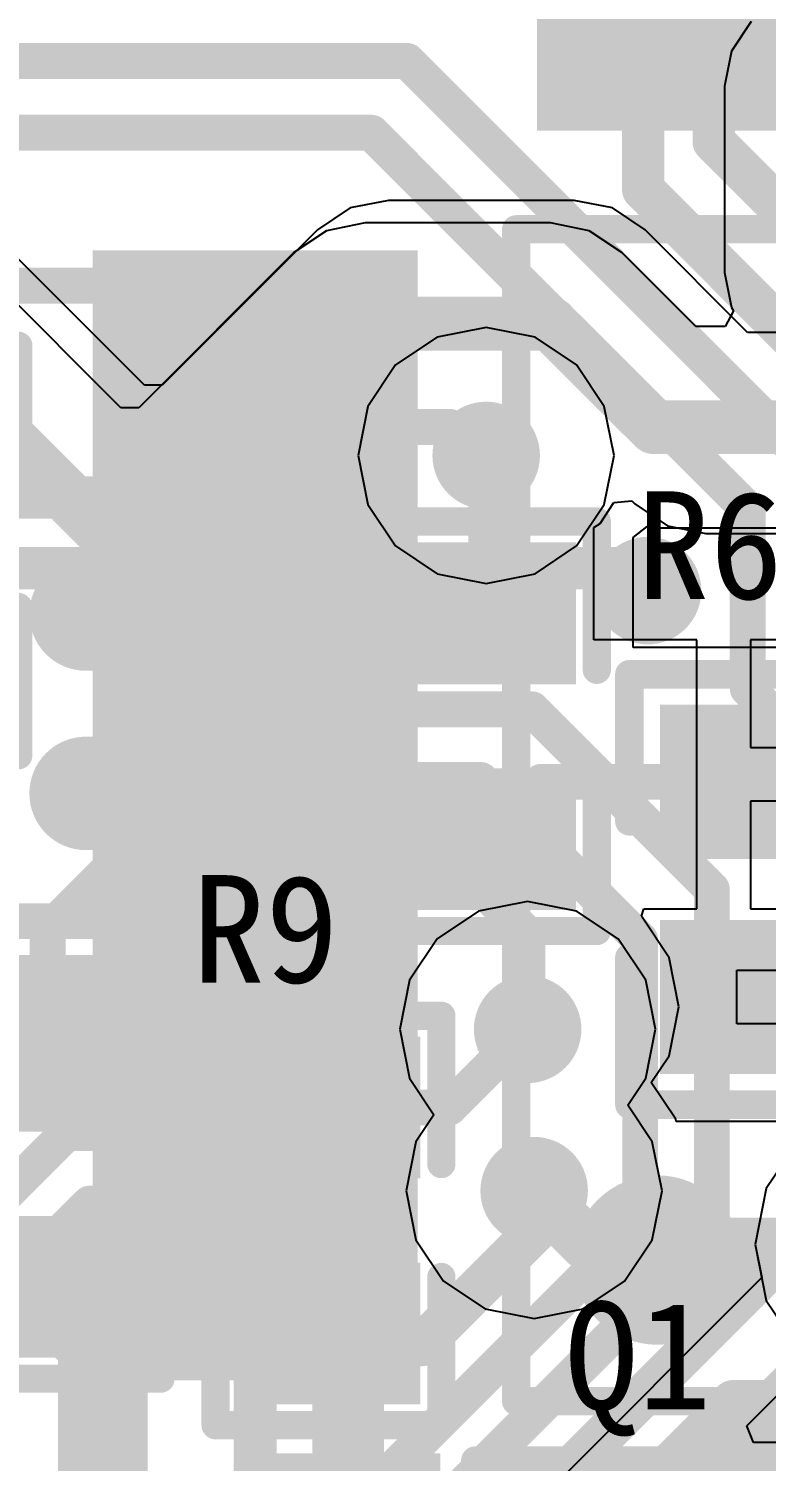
# Model space of a CAD drawing. Header units: millimetres. Extents: x 192 to 285.3, y 128.7 to 184.7.
# Drawn here: x 206.44 to 211.67, y 164.82 to 174.96 of the extents above; entities that cross this region are included whole.
import ezdxf

# ---------------------------------------------------------------- set-up
doc = ezdxf.new("R2010")
doc.units = ezdxf.units.MM
for name, color, linetype in [('BottomLayer', 5, 'Continuous'), ('BottomOverlay', 54, 'Continuous'), ('BottomPaste', 16, 'Continuous'), ('BottomSolder', 6, 'Continuous'), ('ConnectLayer', 7, 'Continuous'), ('MidLayer1', 16, 'Continuous'), ('MidLayer2', 76, 'Continuous'), ('MultiLayer', 9, 'Continuous'), ('TopLayer', 1, 'Continuous'), ('TopOverlay', 2, 'Continuous'), ('TopPaste', 8, 'Continuous'), ('TopSolder', 216, 'Continuous'), ('ViaHoleLayer', 16, 'Continuous')]:
    doc.layers.add(name, color=color, linetype=linetype)

# ---------------------------------------------------------------- blocks, each defined once
blk = doc.blocks.new('0603_4')
at = {"layer": 'TopLayer'}
for points in [[(-0.4, -0.55), (0.4, -0.55), (-0.4, 0.55), (0.4, 0.55)], [(1.2, -0.55), (2, -0.55), (1.2, 0.55), (2, 0.55)]]:
    blk.add_solid(points, dxfattribs=at)
at = {"layer": 'TopOverlay', "const_width": 0.2}
for points in [[(-0.65, 0.8), (0.4, 0.8)], [(-0.65, 0.8), (-0.65, -0.8)], [(1.2, 0.8), (2.25, 0.8)], [(2.25, 0.8), (2.25, -0.8)], [(-0.65, -0.8), (0.4, -0.8)], [(1.2, -0.8), (2.25, -0.8)]]:
    blk.add_lwpolyline(points, dxfattribs=at)
at = {"layer": 'TopOverlay', "const_width": 0.1}
for points in [[(-0.7, 0.8, 1), (-0.6, 0.8, 1)], [(-0.7, 0.8, 1), (-0.6, 0.8, 1)], [(0.35, 0.8, 1), (0.45, 0.8, 1)], [(1.15, 0.8, 1), (1.25, 0.8, 1)], [(2.2, 0.8, 1), (2.3, 0.8, 1)], [(2.2, 0.8, 1), (2.3, 0.8, 1)], [(-0.7, -0.8, 1), (-0.6, -0.8, 1)], [(-0.7, -0.8, 1), (-0.6, -0.8, 1)], [(0.35, -0.8, 1), (0.45, -0.8, 1)], [(1.15, -0.8, 1), (1.25, -0.8, 1)], [(2.2, -0.8, 1), (2.3, -0.8, 1)], [(2.2, -0.8, 1), (2.3, -0.8, 1)]]:
    blk.add_lwpolyline(points, format="xyb", close=True, dxfattribs=at)
at = {"layer": 'TopPaste'}
for points in [[(-0.4, -0.55), (0.4, -0.55), (-0.4, 0.55), (0.4, 0.55)], [(1.2, -0.55), (2, -0.55), (1.2, 0.55), (2, 0.55)]]:
    blk.add_solid(points, dxfattribs=at)
at = {"layer": 'TopSolder'}
for points in [[(-0.502, -0.652), (0.502, -0.652), (-0.502, 0.652), (0.502, 0.652)], [(1.098, -0.652), (2.102, -0.652), (1.098, 0.652), (2.102, 0.652)]]:
    blk.add_solid(points, dxfattribs=at)
blk = doc.blocks.new('0603_B_9')
at = {"layer": 'BottomLayer'}
for points in [[(-0.4, -0.55), (0.4, -0.55), (-0.4, 0.55), (0.4, 0.55)], [(1.2, -0.55), (2, -0.55), (1.2, 0.55), (2, 0.55)]]:
    blk.add_solid(points, dxfattribs=at)
at = {"layer": 'BottomOverlay', "const_width": 0.2}
for points in [[(-0.65, -0.8), (-0.65, 0.8)], [(0.4, 0.8), (-0.65, 0.8)], [(2.25, 0.8), (1.2, 0.8)], [(2.25, -0.8), (2.25, 0.8)], [(0.4, -0.8), (-0.65, -0.8)], [(2.25, -0.8), (1.2, -0.8)]]:
    blk.add_lwpolyline(points, dxfattribs=at)
at = {"layer": 'BottomOverlay', "const_width": 0.1}
for points in [[(-0.7, 0.8, 1), (-0.6, 0.8, 1)], [(-0.7, 0.8, 1), (-0.6, 0.8, 1)], [(0.35, 0.8, 1), (0.45, 0.8, 1)], [(1.15, 0.8, 1), (1.25, 0.8, 1)], [(2.2, 0.8, 1), (2.3, 0.8, 1)], [(2.2, 0.8, 1), (2.3, 0.8, 1)], [(-0.7, -0.8, 1), (-0.6, -0.8, 1)], [(-0.7, -0.8, 1), (-0.6, -0.8, 1)], [(0.35, -0.8, 1), (0.45, -0.8, 1)], [(1.15, -0.8, 1), (1.25, -0.8, 1)], [(2.2, -0.8, 1), (2.3, -0.8, 1)], [(2.2, -0.8, 1), (2.3, -0.8, 1)]]:
    blk.add_lwpolyline(points, format="xyb", close=True, dxfattribs=at)
at = {"layer": 'BottomPaste'}
for points in [[(-0.4, -0.55), (0.4, -0.55), (-0.4, 0.55), (0.4, 0.55)], [(1.2, -0.55), (2, -0.55), (1.2, 0.55), (2, 0.55)]]:
    blk.add_solid(points, dxfattribs=at)
at = {"layer": 'BottomSolder'}
for points in [[(-0.502, -0.652), (0.502, -0.652), (-0.502, 0.652), (0.502, 0.652)], [(1.098, -0.652), (2.102, -0.652), (1.098, 0.652), (2.102, 0.652)]]:
    blk.add_solid(points, dxfattribs=at)
blk = doc.blocks.new('0603_13')
at = {"layer": 'TopLayer'}
for points in [[(0.4445, 0.4445), (-0.4445, 0.4445), (0.4445, -0.4445), (-0.4445, -0.4445)], [(1.9685, 0.4445), (1.0795, 0.4445), (1.9685, -0.4445), (1.0795, -0.4445)]]:
    blk.add_solid(points, dxfattribs=at)
at = {"layer": 'TopOverlay', "const_width": 0.2032}
for points in [[(0.2794, 0.762), (-0.762, 0.762)], [(-0.762, -0.762), (-0.762, 0.762)], [(2.286, 0.762), (1.2446, 0.762)], [(2.286, -0.762), (2.286, 0.762)], [(0.2794, -0.762), (-0.762, -0.762)], [(2.286, -0.762), (1.2446, -0.762)]]:
    blk.add_lwpolyline(points, dxfattribs=at)
at = {"layer": 'TopOverlay', "const_width": 0.1016}
for points in [[(-0.8128, 0.762, 1), (-0.7112, 0.762, 1)], [(-0.8128, 0.762, 1), (-0.7112, 0.762, 1)], [(0.2286, 0.762, 1), (0.3302, 0.762, 1)], [(1.1938, 0.762, 1), (1.2954, 0.762, 1)], [(2.2352, 0.762, 1), (2.3368, 0.762, 1)], [(2.2352, 0.762, 1), (2.3368, 0.762, 1)], [(-0.8128, -0.762, 1), (-0.7112, -0.762, 1)], [(-0.8128, -0.762, 1), (-0.7112, -0.762, 1)], [(0.2286, -0.762, 1), (0.3302, -0.762, 1)], [(1.1938, -0.762, 1), (1.2954, -0.762, 1)], [(2.2352, -0.762, 1), (2.3368, -0.762, 1)], [(2.2352, -0.762, 1), (2.3368, -0.762, 1)]]:
    blk.add_lwpolyline(points, format="xyb", close=True, dxfattribs=at)
at = {"layer": 'TopPaste'}
for points in [[(0.4445, 0.4445), (-0.4445, 0.4445), (0.4445, -0.4445), (-0.4445, -0.4445)], [(1.9685, 0.4445), (1.0795, 0.4445), (1.9685, -0.4445), (1.0795, -0.4445)]]:
    blk.add_solid(points, dxfattribs=at)
at = {"layer": 'TopSolder'}
for points in [[(0.5461, 0.5461), (-0.5461, 0.5461), (0.5461, -0.5461), (-0.5461, -0.5461)], [(2.0701, 0.5461), (0.9779, 0.5461), (2.0701, -0.5461), (0.9779, -0.5461)]]:
    blk.add_solid(points, dxfattribs=at)
blk = doc.blocks.new('___281_37')
at = {"layer": 'TopLayer', "const_width": 0.6}
for points in [[(-2.602, 0.635), (-4.002, 0.635)], [(4.002, 0.635), (2.602, 0.635)], [(-2.602, -0.635), (-4.002, -0.635)], [(4.002, -0.635), (2.602, -0.635)]]:
    blk.add_lwpolyline(points, dxfattribs=at)
at = {"layer": 'TopLayer', "const_width": 0.3}
for points in [[(-4.152, 0.635, 1), (-3.852, 0.635, 1)], [(-2.752, 0.635, 1), (-2.452, 0.635, 1)], [(2.452, 0.635, 1), (2.752, 0.635, 1)], [(3.852, 0.635, 1), (4.152, 0.635, 1)], [(-4.152, -0.635, 1), (-3.852, -0.635, 1)], [(-2.752, -0.635, 1), (-2.452, -0.635, 1)], [(2.452, -0.635, 1), (2.752, -0.635, 1)], [(3.852, -0.635, 1), (4.152, -0.635, 1)]]:
    blk.add_lwpolyline(points, format="xyb", close=True, dxfattribs=at)
at = {"layer": 'TopOverlay', "const_width": 0.2}
for points in [[(-2, -1.424), (-2, 1.426)], [(-2, 1.426), (-0.388, 1.426)], [(0.388, 1.426), (2, 1.426)], [(2, -1.424), (2, 1.426)], [(-2, -1.424), (2, -1.424)]]:
    blk.add_lwpolyline(points, dxfattribs=at)
at = {"layer": 'TopOverlay', "const_width": 0.1}
for points in [[(-2.05, 1.426, 1), (-1.95, 1.426, 1)], [(-2.05, 1.426, 1), (-1.95, 1.426, 1)], [(-0.438, 1.427, 1), (-0.338, 1.427, 1)], [(-0.438, 1.426, 1), (-0.338, 1.426, 1)], [(0.338, 1.426, 1), (0.438, 1.426, 1)], [(0.338, 1.426, 1), (0.438, 1.426, 1)], [(1.95, 1.426, 1), (2.05, 1.426, 1)], [(1.95, 1.426, 1), (2.05, 1.426, 1)], [(-2.05, -1.424, 1), (-1.95, -1.424, 1)], [(-2.05, -1.424, 1), (-1.95, -1.424, 1)], [(1.95, -1.424, 1), (2.05, -1.424, 1)], [(1.95, -1.424, 1), (2.05, -1.424, 1)]]:
    blk.add_lwpolyline(points, format="xyb", close=True, dxfattribs=at)
at = {"layer": 'TopOverlay', "const_width": 0.2}
blk.add_lwpolyline([(0.388, 1.426, -1.010219), (-0.388, 1.427)], format="xyb", dxfattribs=at)
at = {"layer": 'TopPaste', "const_width": 0.6}
for points in [[(-2.602, 0.635), (-4.002, 0.635)], [(4.002, 0.635), (2.602, 0.635)], [(-2.602, -0.635), (-4.002, -0.635)], [(4.002, -0.635), (2.602, -0.635)]]:
    blk.add_lwpolyline(points, dxfattribs=at)
at = {"layer": 'TopPaste', "const_width": 0.3}
for points in [[(-4.152, 0.635, 1), (-3.852, 0.635, 1)], [(-2.752, 0.635, 1), (-2.452, 0.635, 1)], [(2.452, 0.635, 1), (2.752, 0.635, 1)], [(3.852, 0.635, 1), (4.152, 0.635, 1)], [(-4.152, -0.635, 1), (-3.852, -0.635, 1)], [(-2.752, -0.635, 1), (-2.452, -0.635, 1)], [(2.452, -0.635, 1), (2.752, -0.635, 1)], [(3.852, -0.635, 1), (4.152, -0.635, 1)]]:
    blk.add_lwpolyline(points, format="xyb", close=True, dxfattribs=at)
at = {"layer": 'TopSolder', "const_width": 0.803}
for points in [[(-2.602, 0.635), (-4.002, 0.635)], [(4.002, 0.635), (2.602, 0.635)], [(-2.602, -0.635), (-4.002, -0.635)], [(4.002, -0.635), (2.602, -0.635)]]:
    blk.add_lwpolyline(points, dxfattribs=at)
at = {"layer": 'TopSolder', "const_width": 0.402}
for points in [[(-4.203, 0.635, 1), (-3.801, 0.635, 1)], [(-2.803, 0.635, 1), (-2.401, 0.635, 1)], [(2.401, 0.635, 1), (2.803, 0.635, 1)], [(3.801, 0.635, 1), (4.203, 0.635, 1)], [(-4.203, -0.635, 1), (-3.801, -0.635, 1)], [(-2.803, -0.635, 1), (-2.401, -0.635, 1)], [(2.401, -0.635, 1), (2.803, -0.635, 1)], [(3.801, -0.635, 1), (4.203, -0.635, 1)]]:
    blk.add_lwpolyline(points, format="xyb", close=True, dxfattribs=at)
blk = doc.blocks.new('0603_50')
at = {"layer": 'TopLayer'}
for points in [[(-1.2, -0.55), (-0.4, -0.55), (-1.2, 0.55), (-0.4, 0.55)], [(0.4, -0.55), (1.2, -0.55), (0.4, 0.55), (1.2, 0.55)]]:
    blk.add_solid(points, dxfattribs=at)
at = {"layer": 'TopOverlay', "const_width": 0.2}
for points in [[(-1.45, -0.8), (-1.45, 0.8)], [(-0.4, 0.8), (-1.45, 0.8)], [(1.45, 0.8), (0.4, 0.8)], [(1.45, -0.8), (1.45, 0.8)], [(-0.4, -0.8), (-1.45, -0.8)], [(1.45, -0.8), (0.4, -0.8)]]:
    blk.add_lwpolyline(points, dxfattribs=at)
at = {"layer": 'TopOverlay', "const_width": 0.1}
for points in [[(-1.5, 0.8, 1), (-1.4, 0.8, 1)], [(-1.5, 0.8, 1), (-1.4, 0.8, 1)], [(-0.45, 0.8, 1), (-0.35, 0.8, 1)], [(0.35, 0.8, 1), (0.45, 0.8, 1)], [(1.4, 0.8, 1), (1.5, 0.8, 1)], [(1.4, 0.8, 1), (1.5, 0.8, 1)], [(-1.5, -0.8, 1), (-1.4, -0.8, 1)], [(-1.5, -0.8, 1), (-1.4, -0.8, 1)], [(-0.45, -0.8, 1), (-0.35, -0.8, 1)], [(0.35, -0.8, 1), (0.45, -0.8, 1)], [(1.4, -0.8, 1), (1.5, -0.8, 1)], [(1.4, -0.8, 1), (1.5, -0.8, 1)]]:
    blk.add_lwpolyline(points, format="xyb", close=True, dxfattribs=at)
at = {"layer": 'TopPaste'}
for points in [[(-1.2, -0.55), (-0.4, -0.55), (-1.2, 0.55), (-0.4, 0.55)], [(0.4, -0.55), (1.2, -0.55), (0.4, 0.55), (1.2, 0.55)]]:
    blk.add_solid(points, dxfattribs=at)
at = {"layer": 'TopSolder'}
for points in [[(-1.302, -0.652), (-0.298, -0.652), (-1.302, 0.652), (-0.298, 0.652)], [(0.298, -0.652), (1.302, -0.652), (0.298, 0.652), (1.302, 0.652)]]:
    blk.add_solid(points, dxfattribs=at)
blk = doc.blocks.new('SOT23_3_57')
at = {"layer": 'TopLayer'}
for points in [[(-0.5, 0.5), (0.5, 0.5), (-0.5, 1.6), (0.5, 1.6)], [(-1.45, -1.6), (-0.45, -1.6), (-1.45, -0.5), (-0.45, -0.5)], [(0.45, -1.6), (1.45, -1.6), (0.45, -0.5), (1.45, -0.5)]]:
    blk.add_solid(points, dxfattribs=at)
at = {"layer": 'TopOverlay', "const_width": 0.2}
for points in [[(-0.8, 1.5), (-1.5, 1.5)], [(-1.5, -0.15), (-1.5, 1.5)], [(1.5, 1.5), (0.8, 1.5)], [(1.5, -0.15), (1.5, 1.5)], [(0.23, -1.5), (-0.23, -1.5)]]:
    blk.add_lwpolyline(points, dxfattribs=at)
at = {"layer": 'TopOverlay', "const_width": 0.1}
for points in [[(-1.55, 1.5, 1), (-1.45, 1.5, 1)], [(-1.55, 1.5, 1), (-1.45, 1.5, 1)], [(-0.85, 1.5, 1), (-0.75, 1.5, 1)], [(0.75, 1.5, 1), (0.85, 1.5, 1)], [(1.45, 1.5, 1), (1.55, 1.5, 1)], [(1.45, 1.5, 1), (1.55, 1.5, 1)], [(-1.55, -0.15, 1), (-1.45, -0.15, 1)], [(1.45, -0.15, 1), (1.55, -0.15, 1)], [(-0.28, -1.5, 1), (-0.18, -1.5, 1)], [(0.18, -1.5, 1), (0.28, -1.5, 1)]]:
    blk.add_lwpolyline(points, format="xyb", close=True, dxfattribs=at)
at = {"layer": 'TopPaste'}
for points in [[(-0.5, 0.5), (0.5, 0.5), (-0.5, 1.6), (0.5, 1.6)], [(-1.45, -1.6), (-0.45, -1.6), (-1.45, -0.5), (-0.45, -0.5)], [(0.45, -1.6), (1.45, -1.6), (0.45, -0.5), (1.45, -0.5)]]:
    blk.add_solid(points, dxfattribs=at)
at = {"layer": 'TopSolder'}
for points in [[(-0.602, 0.398), (0.602, 0.398), (-0.602, 1.702), (0.602, 1.702)], [(-1.552, -1.702), (-0.348, -1.702), (-1.552, -0.398), (-0.348, -0.398)], [(0.348, -1.702), (1.552, -1.702), (0.348, -0.398), (1.552, -0.398)]]:
    blk.add_solid(points, dxfattribs=at)
blk = doc.blocks.new('0603_109')
at = {"layer": 'TopLayer'}
for points in [[(-1.2, -0.55), (-0.4, -0.55), (-1.2, 0.55), (-0.4, 0.55)], [(0.4, -0.55), (1.2, -0.55), (0.4, 0.55), (1.2, 0.55)]]:
    blk.add_solid(points, dxfattribs=at)
at = {"layer": 'TopOverlay', "const_width": 0.2}
for points in [[(-0.4, 0.8), (-1.45, 0.8)], [(-1.45, -0.8), (-1.45, 0.8)], [(1.45, 0.8), (0.4, 0.8)], [(1.45, -0.8), (1.45, 0.8)], [(-0.4, -0.8), (-1.45, -0.8)], [(1.45, -0.8), (0.4, -0.8)]]:
    blk.add_lwpolyline(points, dxfattribs=at)
at = {"layer": 'TopOverlay', "const_width": 0.1}
for points in [[(-1.5, 0.8, 1), (-1.4, 0.8, 1)], [(-1.5, 0.8, 1), (-1.4, 0.8, 1)], [(-0.45, 0.8, 1), (-0.35, 0.8, 1)], [(0.35, 0.8, 1), (0.45, 0.8, 1)], [(1.4, 0.8, 1), (1.5, 0.8, 1)], [(1.4, 0.8, 1), (1.5, 0.8, 1)], [(-1.5, -0.8, 1), (-1.4, -0.8, 1)], [(-1.5, -0.8, 1), (-1.4, -0.8, 1)], [(-0.45, -0.8, 1), (-0.35, -0.8, 1)], [(0.35, -0.8, 1), (0.45, -0.8, 1)], [(1.4, -0.8, 1), (1.5, -0.8, 1)], [(1.4, -0.8, 1), (1.5, -0.8, 1)]]:
    blk.add_lwpolyline(points, format="xyb", close=True, dxfattribs=at)
at = {"layer": 'TopPaste'}
for points in [[(-1.2, -0.55), (-0.4, -0.55), (-1.2, 0.55), (-0.4, 0.55)], [(0.4, -0.55), (1.2, -0.55), (0.4, 0.55), (1.2, 0.55)]]:
    blk.add_solid(points, dxfattribs=at)
at = {"layer": 'TopSolder'}
for points in [[(-1.302, -0.652), (-0.298, -0.652), (-1.302, 0.652), (-0.298, 0.652)], [(0.298, -0.652), (1.302, -0.652), (0.298, 0.652), (1.302, 0.652)]]:
    blk.add_solid(points, dxfattribs=at)
blk = doc.blocks.new('TQFP_64_B_120')
at = {"layer": 'BottomLayer'}
for points in [[(-3.9, 4.95), (-3.6, 4.95), (-3.9, 7.05), (-3.6, 7.05)], [(-3.4, 4.95), (-3.1, 4.95), (-3.4, 7.05), (-3.1, 7.05)], [(-2.9, 4.95), (-2.6, 4.95), (-2.9, 7.05), (-2.6, 7.05)], [(-2.4, 4.95), (-2.1, 4.95), (-2.4, 7.05), (-2.1, 7.05)], [(-7.05, 3.9), (-7.05, 3.6), (-4.95, 3.9), (-4.95, 3.6)], [(-7.05, 3.4), (-7.05, 3.1), (-4.95, 3.4), (-4.95, 3.1)], [(-7.05, 2.9), (-7.05, 2.6), (-4.95, 2.9), (-4.95, 2.6)], [(-7.05, 2.4), (-7.05, 2.1), (-4.95, 2.4), (-4.95, 2.1)], [(-7.05, 1.9), (-7.05, 1.6), (-4.95, 1.9), (-4.95, 1.6)], [(-7.05, 1.4), (-7.05, 1.1), (-4.95, 1.4), (-4.95, 1.1)], [(-7.05, 0.9), (-7.05, 0.6), (-4.95, 0.9), (-4.95, 0.6)], [(-7.05, 0.4), (-7.05, 0.1), (-4.95, 0.4), (-4.95, 0.1)], [(-7.05, -0.1), (-7.05, -0.4), (-4.95, -0.1), (-4.95, -0.4)], [(-7.05, -0.6), (-7.05, -0.9), (-4.95, -0.6), (-4.95, -0.9)], [(-7.05, -1.1), (-7.05, -1.4), (-4.95, -1.1), (-4.95, -1.4)], [(-7.05, -1.6), (-7.05, -1.9), (-4.95, -1.6), (-4.95, -1.9)], [(-7.05, -2.1), (-7.05, -2.4), (-4.95, -2.1), (-4.95, -2.4)], [(-7.05, -2.6), (-7.05, -2.9), (-4.95, -2.6), (-4.95, -2.9)], [(-7.05, -3.1), (-7.05, -3.4), (-4.95, -3.1), (-4.95, -3.4)], [(-7.05, -3.6), (-7.05, -3.9), (-4.95, -3.6), (-4.95, -3.9)]]:
    blk.add_solid(points, dxfattribs=at)
at = {"layer": 'BottomOverlay', "const_width": 0.2}
for points in [[(-4.15, -4.15), (-4.15, 4.15)], [(-4.15, 4.15), (4.15, 4.15)], [(-4.15, -4.15), (4.15, -4.15)]]:
    blk.add_lwpolyline(points, dxfattribs=at)
at = {"layer": 'BottomOverlay'}
for points, const_width in [([(-4.2, 4.15, 1), (-4.1, 4.15, 1)], 0.1), ([(-4.2, 4.15, 1), (-4.1, 4.15, 1)], 0.1), ([(-2.85, -3.15, 1), (-3.45, -3.15, 1)], 0.6), ([(-3.6, -3.15, 1), (-3.3, -3.15, 1)], 0.3), ([(-3, -3.15, 1), (-2.7, -3.15, 1)], 0.3), ([(-4.2, -4.15, 1), (-4.1, -4.15, 1)], 0.1), ([(-4.2, -4.15, 1), (-4.1, -4.15, 1)], 0.1)]:
    blk.add_lwpolyline(points, format="xyb", close=True, dxfattribs=dict(at, const_width=const_width))
at = {"layer": 'BottomPaste'}
for points in [[(-3.9, 4.95), (-3.6, 4.95), (-3.9, 7.05), (-3.6, 7.05)], [(-3.4, 4.95), (-3.1, 4.95), (-3.4, 7.05), (-3.1, 7.05)], [(-2.9, 4.95), (-2.6, 4.95), (-2.9, 7.05), (-2.6, 7.05)], [(-2.4, 4.95), (-2.1, 4.95), (-2.4, 7.05), (-2.1, 7.05)], [(-7.05, 3.9), (-7.05, 3.6), (-4.95, 3.9), (-4.95, 3.6)], [(-7.05, 3.4), (-7.05, 3.1), (-4.95, 3.4), (-4.95, 3.1)], [(-7.05, 2.9), (-7.05, 2.6), (-4.95, 2.9), (-4.95, 2.6)], [(-7.05, 2.4), (-7.05, 2.1), (-4.95, 2.4), (-4.95, 2.1)], [(-7.05, 1.9), (-7.05, 1.6), (-4.95, 1.9), (-4.95, 1.6)], [(-7.05, 1.4), (-7.05, 1.1), (-4.95, 1.4), (-4.95, 1.1)], [(-7.05, 0.9), (-7.05, 0.6), (-4.95, 0.9), (-4.95, 0.6)], [(-7.05, 0.4), (-7.05, 0.1), (-4.95, 0.4), (-4.95, 0.1)], [(-7.05, -0.1), (-7.05, -0.4), (-4.95, -0.1), (-4.95, -0.4)], [(-7.05, -0.6), (-7.05, -0.9), (-4.95, -0.6), (-4.95, -0.9)], [(-7.05, -1.1), (-7.05, -1.4), (-4.95, -1.1), (-4.95, -1.4)], [(-7.05, -1.6), (-7.05, -1.9), (-4.95, -1.6), (-4.95, -1.9)], [(-7.05, -2.1), (-7.05, -2.4), (-4.95, -2.1), (-4.95, -2.4)], [(-7.05, -2.6), (-7.05, -2.9), (-4.95, -2.6), (-4.95, -2.9)], [(-7.05, -3.1), (-7.05, -3.4), (-4.95, -3.1), (-4.95, -3.4)], [(-7.05, -3.6), (-7.05, -3.9), (-4.95, -3.6), (-4.95, -3.9)]]:
    blk.add_solid(points, dxfattribs=at)
at = {"layer": 'BottomSolder'}
for points in [[(-4.002, 4.848), (-3.498, 4.848), (-4.002, 7.152), (-3.498, 7.152)], [(-3.502, 4.848), (-2.998, 4.848), (-3.502, 7.152), (-2.998, 7.152)], [(-3.002, 4.848), (-2.498, 4.848), (-3.002, 7.152), (-2.498, 7.152)], [(-2.502, 4.848), (-1.998, 4.848), (-2.502, 7.152), (-1.998, 7.152)], [(-7.152, 4.002), (-7.152, 3.498), (-4.848, 4.002), (-4.848, 3.498)], [(-7.152, 3.502), (-7.152, 2.998), (-4.848, 3.502), (-4.848, 2.998)], [(-7.152, 3.002), (-7.152, 2.498), (-4.848, 3.002), (-4.848, 2.498)], [(-7.152, 2.502), (-7.152, 1.998), (-4.848, 2.502), (-4.848, 1.998)], [(-7.152, 2.002), (-7.152, 1.498), (-4.848, 2.002), (-4.848, 1.498)], [(-7.152, 1.502), (-7.152, 0.998), (-4.848, 1.502), (-4.848, 0.998)], [(-7.152, 1.002), (-7.152, 0.498), (-4.848, 1.002), (-4.848, 0.498)], [(-7.152, 0.502), (-7.152, -0.002), (-4.848, 0.502), (-4.848, -0.002)], [(-7.152, 0.002), (-7.152, -0.502), (-4.848, 0.002), (-4.848, -0.502)], [(-7.152, -0.498), (-7.152, -1.002), (-4.848, -0.498), (-4.848, -1.002)], [(-7.152, -0.998), (-7.152, -1.502), (-4.848, -0.998), (-4.848, -1.502)], [(-7.152, -1.498), (-7.152, -2.002), (-4.848, -1.498), (-4.848, -2.002)], [(-7.152, -1.998), (-7.152, -2.502), (-4.848, -1.998), (-4.848, -2.502)], [(-7.152, -2.498), (-7.152, -3.002), (-4.848, -2.498), (-4.848, -3.002)], [(-7.152, -2.998), (-7.152, -3.502), (-4.848, -2.998), (-4.848, -3.502)], [(-7.152, -3.498), (-7.152, -4.002), (-4.848, -3.498), (-4.848, -4.002)]]:
    blk.add_solid(points, dxfattribs=at)

msp = doc.modelspace()

# ---------------------------------------------------------------- linework, layer by layer
at = {"layer": 'BottomLayer'}
for p, q in [((211.527, 165.068), (212.004, 165.545)), ((211.576, 164.951), (211.527, 165.068)), ((215.792, 164.951), (211.576, 164.951))]:
    msp.add_line(p, q, dxfattribs=at)
for points, const_width in [([(210.793, 173.825), (210.793, 175.393)], 0.3), ([(211.293, 174.165), (211.293, 175.393)], 0.3), ([(204.295, 174.735), (209.121, 174.735)], 0.254), ([(209.121, 174.735), (212.169, 171.687)], 0.254), ([(203.533, 174.227), (208.867, 174.227)], 0.254), ([(208.867, 174.227), (211.534, 171.56)], 0.254), ([(211.293, 174.165), (213.517, 171.941)], 0.3), ([(210.793, 173.825), (212.169, 172.449)], 0.3), ([(205.837, 173.143), (208.043, 173.143)], 0.254), ([(208.043, 172.143), (209.427, 172.143)], 0.254), ([(209.427, 172.143), (209.629, 171.941)], 0.254), ([(209.629, 171.941), (209.68, 171.941)], 0.254), ([(205.99, 171.643), (208.043, 171.643)], 0.3), ([(211.534, 170.29), (211.534, 171.56)], 0.254), ([(206.24, 171.143), (208.043, 171.143)], 0.3), ([(208.043, 171.143), (210.665, 171.143)], 0.3), ([(210.665, 171.143), (210.824, 170.984)], 0.3), ([(211.534, 170.29), (216.638, 165.187)], 0.254), ([(208.043, 170.143), (210.005, 170.143)], 0.254), ([(210.005, 170.143), (211.28, 168.868)], 0.254), ([(208.043, 169.643), (209.641, 169.643)], 0.254), ([(209.641, 169.643), (210.772, 168.512)], 0.254), ([(208.043, 169.143), (209.379, 169.143)], 0.254), ([(209.379, 169.143), (209.974, 168.548)], 0.254), ([(211.28, 166.414), (211.28, 168.868)], 0.254), ([(206.042, 168.643), (208.043, 168.643)], 0.254), ([(209.974, 167.877), (209.974, 168.548)], 0.254), ([(210.772, 166.516), (210.772, 168.512)], 0.254), ([(205.704, 168.143), (208.043, 168.143)], 0.254), ([(204.948, 167.643), (208.043, 167.643)], 0.254), ([(205.256, 165.691), (206.708, 167.143)], 0.254), ([(206.708, 167.143), (208.043, 167.143)], 0.254), ([(204.041, 163.813), (206.871, 166.643)], 0.254), ([(206.871, 166.643), (208.043, 166.643)], 0.254), ([(208.856, 164.6), (210.772, 166.516)], 0.254), ([(209.224, 165.643), (210.02, 166.439)], 0.305), ([(209.398, 164.532), (211.28, 166.414)], 0.254), ([(210.293, 164.783), (211.863, 166.353)], 0.3), ([(208.043, 163.553), (208.043, 165.643)], 0.305), ([(208.043, 165.643), (209.224, 165.643)], 0.305), ([(210.793, 164.608), (211.429, 165.243)], 0.3), ([(211.429, 165.243), (213.472, 165.243)], 0.3), ([(210.293, 163.393), (210.293, 164.783)], 0.3)]:
    msp.add_lwpolyline(points, dxfattribs=dict(at, const_width=const_width))
for points, const_width in [([(209.058, 174.735, 1), (209.185, 174.735, 1)], 0.127), ([(209.058, 174.735, 1), (209.185, 174.735, 1)], 0.127), ([(208.804, 174.227, 1), (208.931, 174.227, 1)], 0.127), ([(208.804, 174.227, 1), (208.931, 174.227, 1)], 0.127), ([(211.218, 174.165, 1), (211.368, 174.165, 1)], 0.15), ([(211.218, 174.165, 1), (211.368, 174.165, 1)], 0.15), ([(210.718, 173.825, 1), (210.868, 173.825, 1)], 0.15), ([(210.718, 173.825, 1), (210.868, 173.825, 1)], 0.15), ([(207.98, 173.143, 1), (208.107, 173.143, 1)], 0.127), ([(209.49, 171.941, 1), (209.871, 171.941, 1)], 0.381), ([(207.98, 172.143, 1), (208.107, 172.143, 1)], 0.127), ([(209.364, 172.143, 1), (209.491, 172.143, 1)], 0.127), ([(209.364, 172.143, 1), (209.491, 172.143, 1)], 0.127), ([(209.566, 171.941, 1), (209.693, 171.941, 1)], 0.127), ([(209.566, 171.941, 1), (209.693, 171.941, 1)], 0.127), ([(209.617, 171.941, 1), (209.744, 171.941, 1)], 0.127), ([(207.968, 171.643, 1), (208.118, 171.643, 1)], 0.15), ([(211.471, 171.56, 1), (211.598, 171.56, 1)], 0.127), ([(211.471, 171.56, 1), (211.598, 171.56, 1)], 0.127), ([(207.968, 171.143, 1), (208.118, 171.143, 1)], 0.15), ([(207.968, 171.143, 1), (208.118, 171.143, 1)], 0.15), ([(210.634, 170.984, 1), (211.015, 170.984, 1)], 0.381), ([(210.59, 171.143, 1), (210.74, 171.143, 1)], 0.15), ([(210.59, 171.143, 1), (210.74, 171.143, 1)], 0.15), ([(210.749, 170.984, 1), (210.899, 170.984, 1)], 0.15), ([(211.471, 170.29, 1), (211.598, 170.29, 1)], 0.127), ([(211.471, 170.29, 1), (211.598, 170.29, 1)], 0.127), ([(207.98, 170.143, 1), (208.107, 170.143, 1)], 0.127), ([(209.942, 170.143, 1), (210.069, 170.143, 1)], 0.127), ([(209.942, 170.143, 1), (210.069, 170.143, 1)], 0.127), ([(207.98, 169.643, 1), (208.107, 169.643, 1)], 0.127), ([(209.578, 169.643, 1), (209.705, 169.643, 1)], 0.127), ([(209.578, 169.643, 1), (209.705, 169.643, 1)], 0.127), ([(207.98, 169.143, 1), (208.107, 169.143, 1)], 0.127), ([(209.316, 169.143, 1), (209.443, 169.143, 1)], 0.127), ([(209.316, 169.143, 1), (209.443, 169.143, 1)], 0.127), ([(211.217, 168.868, 1), (211.344, 168.868, 1)], 0.127), ([(211.217, 168.868, 1), (211.344, 168.868, 1)], 0.127), ([(207.98, 168.643, 1), (208.107, 168.643, 1)], 0.127), ([(209.911, 168.548, 1), (210.038, 168.548, 1)], 0.127), ([(209.911, 168.548, 1), (210.038, 168.548, 1)], 0.127), ([(210.709, 168.512, 1), (210.836, 168.512, 1)], 0.127), ([(210.709, 168.512, 1), (210.836, 168.512, 1)], 0.127), ([(207.98, 168.143, 1), (208.107, 168.143, 1)], 0.127), ([(209.784, 167.877, 1), (210.165, 167.877, 1)], 0.381), ([(209.911, 167.877, 1), (210.038, 167.877, 1)], 0.127), ([(207.98, 167.643, 1), (208.107, 167.643, 1)], 0.127), ([(206.645, 167.143, 1), (206.772, 167.143, 1)], 0.127), ([(206.645, 167.143, 1), (206.772, 167.143, 1)], 0.127), ([(207.98, 167.143, 1), (208.107, 167.143, 1)], 0.127), ([(209.83, 166.734, 1), (210.211, 166.734, 1)], 0.381), ([(206.808, 166.643, 1), (206.935, 166.643, 1)], 0.127), ([(206.808, 166.643, 1), (206.935, 166.643, 1)], 0.127), ([(207.98, 166.643, 1), (208.107, 166.643, 1)], 0.127), ([(210.709, 166.516, 1), (210.836, 166.516, 1)], 0.127), ([(210.709, 166.516, 1), (210.836, 166.516, 1)], 0.127), ([(209.944, 166.439, 1), (210.097, 166.439, 1)], 0.152), ([(211.217, 166.414, 1), (211.344, 166.414, 1)], 0.127), ([(211.217, 166.414, 1), (211.344, 166.414, 1)], 0.127), ([(207.967, 165.643, 1), (208.12, 165.643, 1)], 0.152), ([(207.967, 165.643, 1), (208.12, 165.643, 1)], 0.152), ([(209.148, 165.643, 1), (209.3, 165.643, 1)], 0.152), ([(209.148, 165.643, 1), (209.3, 165.643, 1)], 0.152), ([(211.354, 165.243, 1), (211.504, 165.243, 1)], 0.15), ([(211.354, 165.243, 1), (211.504, 165.243, 1)], 0.15), ([(210.218, 164.783, 1), (210.368, 164.783, 1)], 0.15), ([(210.218, 164.783, 1), (210.368, 164.783, 1)], 0.15)]:
    msp.add_lwpolyline(points, format="xyb", close=True, dxfattribs=dict(at, const_width=const_width))
at = {"layer": 'ConnectLayer'}
for p, q in [((207.258, 172.439), (205.187, 174.51)), ((208.988, 173.748), (208.716, 173.694)), ((210.304, 173.748), (208.988, 173.748)), ((210.576, 173.694), (210.304, 173.748)), ((208.716, 173.694), (208.485, 173.539)), ((210.808, 173.539), (210.576, 173.694)), ((208.485, 173.539), (207.385, 172.439)), ((211.533, 172.813), (210.808, 173.539)), ((209.68, 172.847), (209.333, 172.778)), ((210.027, 172.778), (209.68, 172.847)), ((212.611, 172.813), (211.533, 172.813)), ((209.333, 172.778), (209.039, 172.582)), ((210.321, 172.582), (210.027, 172.778)), ((209.039, 172.582), (208.843, 172.288)), ((210.518, 172.288), (210.321, 172.582)), ((207.385, 172.439), (207.258, 172.439)), ((208.843, 172.288), (208.774, 171.941)), ((210.587, 171.941), (210.518, 172.288)), ((208.774, 171.941), (208.843, 171.594)), ((210.518, 171.594), (210.587, 171.941)), ((208.843, 171.594), (209.039, 171.3)), ((210.321, 171.3), (210.518, 171.594)), ((210.488, 171.46), (210.586, 171.608)), ((210.586, 171.608), (210.712, 171.62)), ((210.712, 171.62), (210.735, 171.598)), ((210.735, 171.598), (210.966, 171.443)), ((210.443, 171.431), (210.488, 171.46)), ((210.443, 170.636), (210.443, 171.431)), ((210.966, 171.443), (211.238, 171.389)), ((211.238, 171.389), (212.987, 171.389)), ((209.039, 171.3), (209.333, 171.104)), ((210.027, 171.104), (210.321, 171.3)), ((209.333, 171.104), (209.68, 171.035)), ((209.68, 171.035), (210.027, 171.104)), ((211.173, 170.636), (210.443, 170.636)), ((211.173, 169.683), (211.173, 170.636)), ((212.316, 170.636), (211.554, 170.636)), ((211.554, 170.636), (211.554, 169.874)), ((211.554, 169.874), (212.316, 169.874)), ((211.173, 168.731), (211.173, 169.683)), ((212.316, 169.493), (211.554, 169.493)), ((211.554, 169.493), (211.554, 168.731)), ((209.974, 168.783), (209.627, 168.714)), ((210.321, 168.714), (209.974, 168.783)), ((209.627, 168.714), (209.333, 168.518)), ((210.615, 168.518), (210.321, 168.714)), ((210.782, 168.678), (210.798, 168.731)), ((210.978, 168.384), (210.782, 168.678)), ((210.798, 168.731), (211.173, 168.731)), ((211.554, 168.731), (212.316, 168.731)), ((209.333, 168.518), (209.137, 168.224)), ((210.812, 168.224), (210.615, 168.518)), ((211.047, 168.037), (210.978, 168.384)), ((209.137, 168.224), (209.068, 167.877)), ((210.881, 167.877), (210.812, 168.224)), ((210.978, 167.69), (211.047, 168.037)), ((209.068, 167.877), (209.137, 167.53)), ((210.812, 167.53), (210.881, 167.877)), ((210.851, 167.5), (210.978, 167.69)), ((209.137, 167.53), (209.31, 167.271)), ((210.685, 167.34), (210.812, 167.53)), ((211.024, 167.241), (210.851, 167.5)), ((210.858, 167.081), (210.685, 167.34)), ((209.31, 167.271), (209.183, 167.081)), ((211.027, 167.225), (211.024, 167.241)), ((212.044, 167.225), (211.027, 167.225)), ((209.183, 167.081), (209.114, 166.734)), ((210.927, 166.734), (210.858, 167.081)), ((211.891, 167.085), (211.666, 166.749)), ((209.114, 166.734), (209.183, 166.387)), ((210.858, 166.387), (210.927, 166.734)), ((211.666, 166.749), (211.587, 166.353)), ((209.183, 166.387), (209.379, 166.093)), ((210.661, 166.093), (210.858, 166.387)), ((211.587, 166.353), (211.634, 166.119)), ((211.634, 166.119), (207.221, 161.706)), ((209.379, 166.093), (209.674, 165.897)), ((210.367, 165.897), (210.661, 166.093)), ((209.674, 165.897), (210.02, 165.828)), ((210.02, 165.828), (210.367, 165.897)), ((211.527, 165.068), (212.004, 165.545)), ((211.576, 164.951), (211.527, 165.068)), ((215.792, 164.951), (211.576, 164.951))]:
    msp.add_line(p, q, dxfattribs=at)
at = {"layer": 'MidLayer1'}
for p, q in [((209.68, 172.847), (209.333, 172.778)), ((210.027, 172.778), (209.68, 172.847)), ((209.333, 172.778), (209.039, 172.582)), ((210.321, 172.582), (210.027, 172.778)), ((209.039, 172.582), (208.843, 172.288)), ((210.518, 172.288), (210.321, 172.582)), ((208.843, 172.288), (208.774, 171.941)), ((210.587, 171.941), (210.518, 172.288)), ((208.774, 171.941), (208.843, 171.594)), ((210.518, 171.594), (210.587, 171.941)), ((208.843, 171.594), (209.039, 171.3)), ((210.321, 171.3), (210.518, 171.594)), ((209.039, 171.3), (209.333, 171.104)), ((210.027, 171.104), (210.321, 171.3)), ((209.333, 171.104), (209.68, 171.035)), ((209.68, 171.035), (210.027, 171.104)), ((209.974, 168.783), (209.627, 168.714)), ((210.321, 168.714), (209.974, 168.783)), ((209.627, 168.714), (209.333, 168.518)), ((210.615, 168.518), (210.321, 168.714)), ((209.333, 168.518), (209.137, 168.224)), ((210.812, 168.224), (210.615, 168.518)), ((209.137, 168.224), (209.068, 167.877)), ((210.881, 167.877), (210.812, 168.224)), ((209.068, 167.877), (209.137, 167.53)), ((210.812, 167.53), (210.881, 167.877)), ((209.137, 167.53), (209.31, 167.271)), ((210.685, 167.34), (210.812, 167.53)), ((210.858, 167.081), (210.685, 167.34)), ((209.31, 167.271), (209.183, 167.081)), ((209.183, 167.081), (209.114, 166.734)), ((210.927, 166.734), (210.858, 167.081)), ((211.891, 167.085), (211.666, 166.749)), ((209.114, 166.734), (209.183, 166.387)), ((210.858, 166.387), (210.927, 166.734)), ((211.666, 166.749), (211.587, 166.353)), ((209.183, 166.387), (209.379, 166.093)), ((210.661, 166.093), (210.858, 166.387)), ((211.587, 166.353), (211.634, 166.119)), ((211.634, 166.119), (207.221, 161.706)), ((209.379, 166.093), (209.674, 165.897)), ((210.367, 165.897), (210.661, 166.093)), ((209.674, 165.897), (210.02, 165.828)), ((210.02, 165.828), (210.367, 165.897))]:
    msp.add_line(p, q, dxfattribs=at)
at = {"layer": 'MidLayer1', "const_width": 0.381}
for points in [[(209.49, 171.941, 1), (209.871, 171.941, 1)], [(210.634, 170.984, 1), (211.015, 170.984, 1)], [(209.784, 167.877, 1), (210.165, 167.877, 1)], [(209.83, 166.734, 1), (210.211, 166.734, 1)]]:
    msp.add_lwpolyline(points, format="xyb", close=True, dxfattribs=at)
at = {"layer": 'MidLayer1', "const_width": 0.635}
msp.add_lwpolyline([(207.413, 160.708), (212.623, 165.918)], dxfattribs=at)
at = {"layer": 'MidLayer2'}
for p, q in [((209.68, 172.847), (209.333, 172.778)), ((210.027, 172.778), (209.68, 172.847)), ((209.333, 172.778), (209.039, 172.582)), ((210.321, 172.582), (210.027, 172.778)), ((209.039, 172.582), (208.843, 172.288)), ((210.518, 172.288), (210.321, 172.582)), ((208.843, 172.288), (208.774, 171.941)), ((210.587, 171.941), (210.518, 172.288)), ((208.774, 171.941), (208.843, 171.594)), ((210.518, 171.594), (210.587, 171.941)), ((208.843, 171.594), (209.039, 171.3)), ((210.321, 171.3), (210.518, 171.594)), ((209.039, 171.3), (209.333, 171.104)), ((210.027, 171.104), (210.321, 171.3)), ((209.333, 171.104), (209.68, 171.035)), ((209.68, 171.035), (210.027, 171.104)), ((209.974, 168.783), (209.627, 168.714)), ((210.321, 168.714), (209.974, 168.783)), ((209.627, 168.714), (209.333, 168.518)), ((210.615, 168.518), (210.321, 168.714)), ((209.333, 168.518), (209.137, 168.224)), ((210.812, 168.224), (210.615, 168.518)), ((209.137, 168.224), (209.068, 167.877)), ((210.881, 167.877), (210.812, 168.224)), ((209.068, 167.877), (209.137, 167.53)), ((210.812, 167.53), (210.881, 167.877)), ((209.137, 167.53), (209.31, 167.271)), ((210.685, 167.34), (210.812, 167.53)), ((210.858, 167.081), (210.685, 167.34)), ((209.31, 167.271), (209.183, 167.081)), ((209.183, 167.081), (209.114, 166.734)), ((210.927, 166.734), (210.858, 167.081)), ((211.891, 167.085), (211.666, 166.749)), ((209.114, 166.734), (209.183, 166.387)), ((210.858, 166.387), (210.927, 166.734)), ((211.666, 166.749), (211.587, 166.353)), ((209.183, 166.387), (209.379, 166.093)), ((210.661, 166.093), (210.858, 166.387)), ((211.587, 166.353), (211.666, 165.957)), ((209.379, 166.093), (209.674, 165.897)), ((210.367, 165.897), (210.661, 166.093)), ((211.666, 165.957), (211.891, 165.621)), ((209.674, 165.897), (210.02, 165.828)), ((210.02, 165.828), (210.367, 165.897))]:
    msp.add_line(p, q, dxfattribs=at)
at = {"layer": 'MidLayer2', "const_width": 0.381}
for points in [[(209.49, 171.941, 1), (209.871, 171.941, 1)], [(210.634, 170.984, 1), (211.015, 170.984, 1)], [(209.784, 167.877, 1), (210.165, 167.877, 1)], [(209.83, 166.734, 1), (210.211, 166.734, 1)]]:
    msp.add_lwpolyline(points, format="xyb", close=True, dxfattribs=at)
at = {"layer": 'MultiLayer', "const_width": 0.381}
for points in [[(209.49, 171.941, 1), (209.871, 171.941, 1)], [(210.634, 170.984, 1), (211.015, 170.984, 1)], [(209.784, 167.877, 1), (210.165, 167.877, 1)], [(209.83, 166.734, 1), (210.211, 166.734, 1)]]:
    msp.add_lwpolyline(points, format="xyb", close=True, dxfattribs=at)
at = {"layer": 'TopLayer'}
for p, q in [((211.559, 175.015), (211.419, 174.805)), ((211.419, 174.805), (211.37, 174.557)), ((211.37, 174.557), (211.37, 173.236)), ((207.091, 172.279), (205.021, 174.35)), ((208.549, 173.533), (208.318, 173.379)), ((208.822, 173.588), (208.549, 173.533)), ((210.137, 173.588), (208.822, 173.588)), ((210.41, 173.533), (210.137, 173.588)), ((210.641, 173.379), (210.41, 173.533)), ((208.318, 173.379), (207.218, 172.279)), ((211.166, 172.854), (210.641, 173.379)), ((211.37, 173.236), (211.419, 172.989)), ((211.434, 172.966), (211.374, 172.854)), ((211.419, 172.989), (211.434, 172.966)), ((211.374, 172.854), (211.166, 172.854)), ((207.218, 172.279), (207.091, 172.279)), ((210.723, 171.359), (210.821, 171.439)), ((210.821, 171.439), (210.871, 171.429)), ((210.871, 171.429), (212.637, 171.429)), ((210.723, 170.582), (210.723, 171.359)), ((212.411, 170.582), (210.723, 170.582)), ((211.458, 167.915), (211.458, 168.296)), ((211.458, 168.296), (212.411, 168.296)), ((212.411, 167.915), (211.458, 167.915))]:
    msp.add_line(p, q, dxfattribs=at)
for points, const_width in [([(204.517, 173.846), (207.155, 171.208)], 0.381), ([(207.155, 171.208), (208.822, 172.875)], 0.381), ([(208.822, 172.875), (210.137, 172.875)], 0.381), ([(210.137, 172.875), (210.871, 172.142)], 0.381), ([(210.871, 172.142), (213.317, 172.142)], 0.381), ([(209.68, 170.839), (209.68, 171.941)], 0.254), ([(207.155, 171.208), (207.545, 170.818)], 0.381), ([(211.458, 169.757), (211.687, 169.757)], 0.254), ([(209.665, 169.223), (210.071, 169.63)], 0.254), ([(210.071, 169.63), (211.458, 169.63)], 0.254), ([(206.573, 168.576), (207.545, 169.548)], 0.254), ([(207.545, 169.548), (209.34, 169.548)], 0.254), ([(209.34, 169.548), (209.665, 169.223)], 0.254), ([(206.573, 167.653), (206.573, 168.576)], 0.254), ([(209.42, 167.323), (209.974, 167.877)], 0.254), ([(208.563, 167.323), (209.42, 167.323)], 0.254), ([(210.02, 166.734), (210.401, 166.353)], 0.381), ([(210.401, 166.353), (212.623, 166.353)], 0.381), ([(204.545, 166.053), (206.573, 166.053)], 0.635), ([(206.573, 166.053), (206.963, 165.663)], 0.635), ([(206.963, 164.003), (206.963, 165.663)], 0.635), ([(208.703, 164.273), (208.703, 165.583)], 0.508)]:
    msp.add_lwpolyline(points, dxfattribs=dict(at, const_width=const_width))
for points, const_width in [([(208.727, 172.875, 1), (208.917, 172.875, 1)], 0.191), ([(208.727, 172.875, 1), (208.917, 172.875, 1)], 0.191), ([(210.042, 172.875, 1), (210.233, 172.875, 1)], 0.191), ([(210.042, 172.875, 1), (210.233, 172.875, 1)], 0.191), ([(209.49, 171.941, 1), (209.871, 171.941, 1)], 0.381), ([(210.776, 172.142, 1), (210.967, 172.142, 1)], 0.191), ([(210.776, 172.142, 1), (210.967, 172.142, 1)], 0.191), ([(209.617, 171.941, 1), (209.744, 171.941, 1)], 0.127), ([(207.06, 171.208, 1), (207.25, 171.208, 1)], 0.191), ([(207.06, 171.208, 1), (207.25, 171.208, 1)], 0.191), ([(207.06, 171.208, 1), (207.25, 171.208, 1)], 0.191), ([(210.634, 170.984, 1), (211.015, 170.984, 1)], 0.381), ([(207.45, 170.818, 1), (207.641, 170.818, 1)], 0.191), ([(209.617, 170.839, 1), (209.744, 170.839, 1)], 0.127), ([(211.395, 169.757, 1), (211.522, 169.757, 1)], 0.127), ([(211.623, 169.757, 1), (211.75, 169.757, 1)], 0.127), ([(210.008, 169.63, 1), (210.135, 169.63, 1)], 0.127), ([(210.008, 169.63, 1), (210.135, 169.63, 1)], 0.127), ([(211.395, 169.63, 1), (211.522, 169.63, 1)], 0.127), ([(207.482, 169.548, 1), (207.609, 169.548, 1)], 0.127), ([(207.482, 169.548, 1), (207.609, 169.548, 1)], 0.127), ([(209.276, 169.548, 1), (209.403, 169.548, 1)], 0.127), ([(209.276, 169.548, 1), (209.403, 169.548, 1)], 0.127), ([(209.601, 169.223, 1), (209.728, 169.223, 1)], 0.127), ([(209.601, 169.223, 1), (209.728, 169.223, 1)], 0.127), ([(206.51, 168.576, 1), (206.637, 168.576, 1)], 0.127), ([(206.51, 168.576, 1), (206.637, 168.576, 1)], 0.127), ([(209.784, 167.877, 1), (210.165, 167.877, 1)], 0.381), ([(209.911, 167.877, 1), (210.038, 167.877, 1)], 0.127), ([(206.51, 167.653, 1), (206.637, 167.653, 1)], 0.127), ([(208.5, 167.323, 1), (208.627, 167.323, 1)], 0.127), ([(209.357, 167.323, 1), (209.484, 167.323, 1)], 0.127), ([(209.357, 167.323, 1), (209.484, 167.323, 1)], 0.127), ([(209.83, 166.734, 1), (210.211, 166.734, 1)], 0.381), ([(209.925, 166.734, 1), (210.116, 166.734, 1)], 0.191), ([(210.306, 166.353, 1), (210.497, 166.353, 1)], 0.191), ([(210.306, 166.353, 1), (210.497, 166.353, 1)], 0.191), ([(206.415, 166.053, 1), (206.732, 166.053, 1)], 0.318), ([(206.415, 166.053, 1), (206.732, 166.053, 1)], 0.318), ([(206.805, 165.663, 1), (207.122, 165.663, 1)], 0.318), ([(206.805, 165.663, 1), (207.122, 165.663, 1)], 0.318), ([(208.576, 165.583, 1), (208.83, 165.583, 1)], 0.254)]:
    msp.add_lwpolyline(points, format="xyb", close=True, dxfattribs=dict(at, const_width=const_width))
at = {"layer": 'ViaHoleLayer', "const_width": 0.191}
for points in [[(209.585, 171.941, 1), (209.775, 171.941, 1)], [(210.729, 170.984, 1), (210.92, 170.984, 1)], [(209.879, 167.877, 1), (210.07, 167.877, 1)], [(209.925, 166.734, 1), (210.116, 166.734, 1)]]:
    msp.add_lwpolyline(points, format="xyb", close=True, dxfattribs=at)

# ---------------------------------------------------------------- block references
for name, p, rotation in [('TQFP_64_B_120', (214.043, 169.393), 360), ('0603_B_9', (205.565, 172.068), 270), ('___281_37', (204.243, 170.183), 360), ('0603_4', (209.665, 169.223), 90), ('0603_13', (211.458, 169.63), 270), ('0603_109', (206.573, 166.853), 270), ('0603_50', (208.563, 166.523), 270), ('SOT23_3_57', (209.753, 163.323), 270)]:
    msp.add_blockref(name, p, dxfattribs=dict(rotation=rotation))

# ---------------------------------------------------------------- texts
at = {"layer": 'TopOverlay'}
for s, p in [('R67', (210.747, 170.925)), ('R9', (207.597, 168.207)), ('Q1', (210.239, 165.185))]:
    msp.add_text(s, height=0.762, dxfattribs=at).set_placement(p)

doc.saveas('drawing.dxf')
